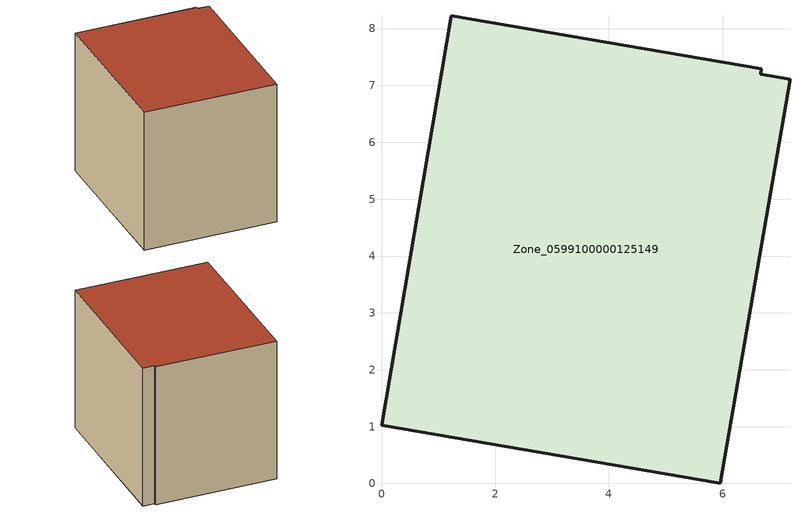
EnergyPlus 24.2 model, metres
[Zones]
Zone_0599100000125149
 floor ground (C_G): 0,1.02 1.23,8.23 6.68,7.29 6.67,7.2 7.18,7.11 5.96,0 z0
 wall outside (C_F): 1.23,8.23 0,1.02 5.96,0 7.18,7.11 6.67,7.2 6.68,7.29 1.23,8.23 z0:6.62
 roof outside (C_R): 0,1.02 5.96,0 7.18,7.11 6.67,7.2 6.68,7.29 1.23,8.23 z6.62
[BUILDING]
Pand.0599100000125149: North Axis=0; Terrain=City; Loads Convergence Tolerance Value=0.04; Temperature Convergence Tolerance Value=0.4; Solar Distribution=FullExterior; Maximum Number of Warmup Days=25; Minimum Number of Warmup Days=1
[Site:Location]
Rotterdam.The.Hague.AP_ZH_NLD Design_Conditions: Latitude=51.96; Longitude=4.45; Time Zone=1; Elevation=-4.5
[SITE:GROUNDTEMPERATURE:BUILDINGSURFACE]
18, 18, 18, 18, 18, 18, 18, 18, 18, 18, 18, 18
[MATERIAL] Thermal Absorptance=0.9; Solar Absorptance=0.7; Visible Absorptance=0.7
Name | Roughness | Thickness | Conductivity | Density | Specific Heat
G.TI.1946-1964 | MediumSmooth | 0.15 | 1 | 540 | 1210
F.TI.1946-1964 | Rough | 0.3 | 0.857143 | 1920 | 840
R.TI.1946-1964 | MediumRough | 0.2 | 0.277778 | 1500 | 1000
[CONSTRUCTION]
C_G: G.TI.1946-1964
C_F: F.TI.1946-1964
C_R: R.TI.1946-1964
[ZONE]
Zone_0599100000125149: Type=1; Multiplier=1; Ceiling Height=Autocalculate; Volume=Autocalculate; Floor Area=autocalculate; Part of Total Floor Area=Yes
[ZONEINFILTRATION:DESIGNFLOWRATE]
Infil_Zone_0599100000125149: Zone or ZoneList or Space or SpaceList=Zone_0599100000125149; Schedule=AlwaysOn; Design Flow Rate Calculation Method=Flow/Area; Flow Rate per Floor Area=0.003; Constant Term Coefficient=1; Temperature Term Coefficient=0; Velocity Term Coefficient=0; Velocity Squared Term Coefficient=0
[HVACTEMPLATE:ZONE:IDEALLOADSAIRSYSTEM]
Zone_0599100000125149: Maximum Heating Supply Air Temperature=50; Minimum Cooling Supply Air Temperature=13; Maximum Heating Supply Air Humidity Ratio=0.0156; Minimum Cooling Supply Air Humidity Ratio=0.0077; Heating Limit=NoLimit; Cooling Limit=NoLimit; Dehumidification Control Type=ConstantSensibleHeatRatio; Cooling Sensible Heat Ratio=0.7; Dehumidification Setpoint=60; Humidification Control Type=None; Humidification Setpoint=30; Outdoor Air Method=None; Outdoor Air Flow Rate per Person=0.00944; Outdoor Air Flow Rate per Zone Floor Area=0; Outdoor Air Flow Rate per Zone=0; Demand Controlled Ventilation Type=None; Outdoor Air Economizer Type=NoEconomizer; Heat Recovery Type=None; Sensible Heat Recovery Effectiveness=0.7; Latent Heat Recovery Effectiveness=0.65
[ZONECONTROL:THERMOSTAT]
ThermostatControl_Zone_0599100000125149: Zone or ZoneList=Zone_0599100000125149; Control Type Schedule=DualSetpointControlType; Control 1=Thermostat_Zone_0599100000125149; Temperature Difference Between Cutout And Setpoint=0
[THERMOSTATSETPOINT:DUALSETPOINT]
Thermostat_Zone_0599100000125149: Heating Setpoint Temperature Schedule=HeatingSetpoint_Zone_0599100000125149; Cooling Setpoint Temperature Schedule=CoolingSetpoint_Zone_0599100000125149
[SCHEDULE:COMPACT]
HeatingSetpoint_Zone_0599100000125149: Through: 12/31, For: AllDays, Until: 24:00, 21
CoolingSetpoint_Zone_0599100000125149: Through: 12/31, For: AllDays, Until: 24:00, 24
DualSetpointControlType: Through: 12/31, For: AllDays, Until: 24:00, 4
AlwaysOn: Through: 12/31, For: AllDays, Until: 24:00, 1
